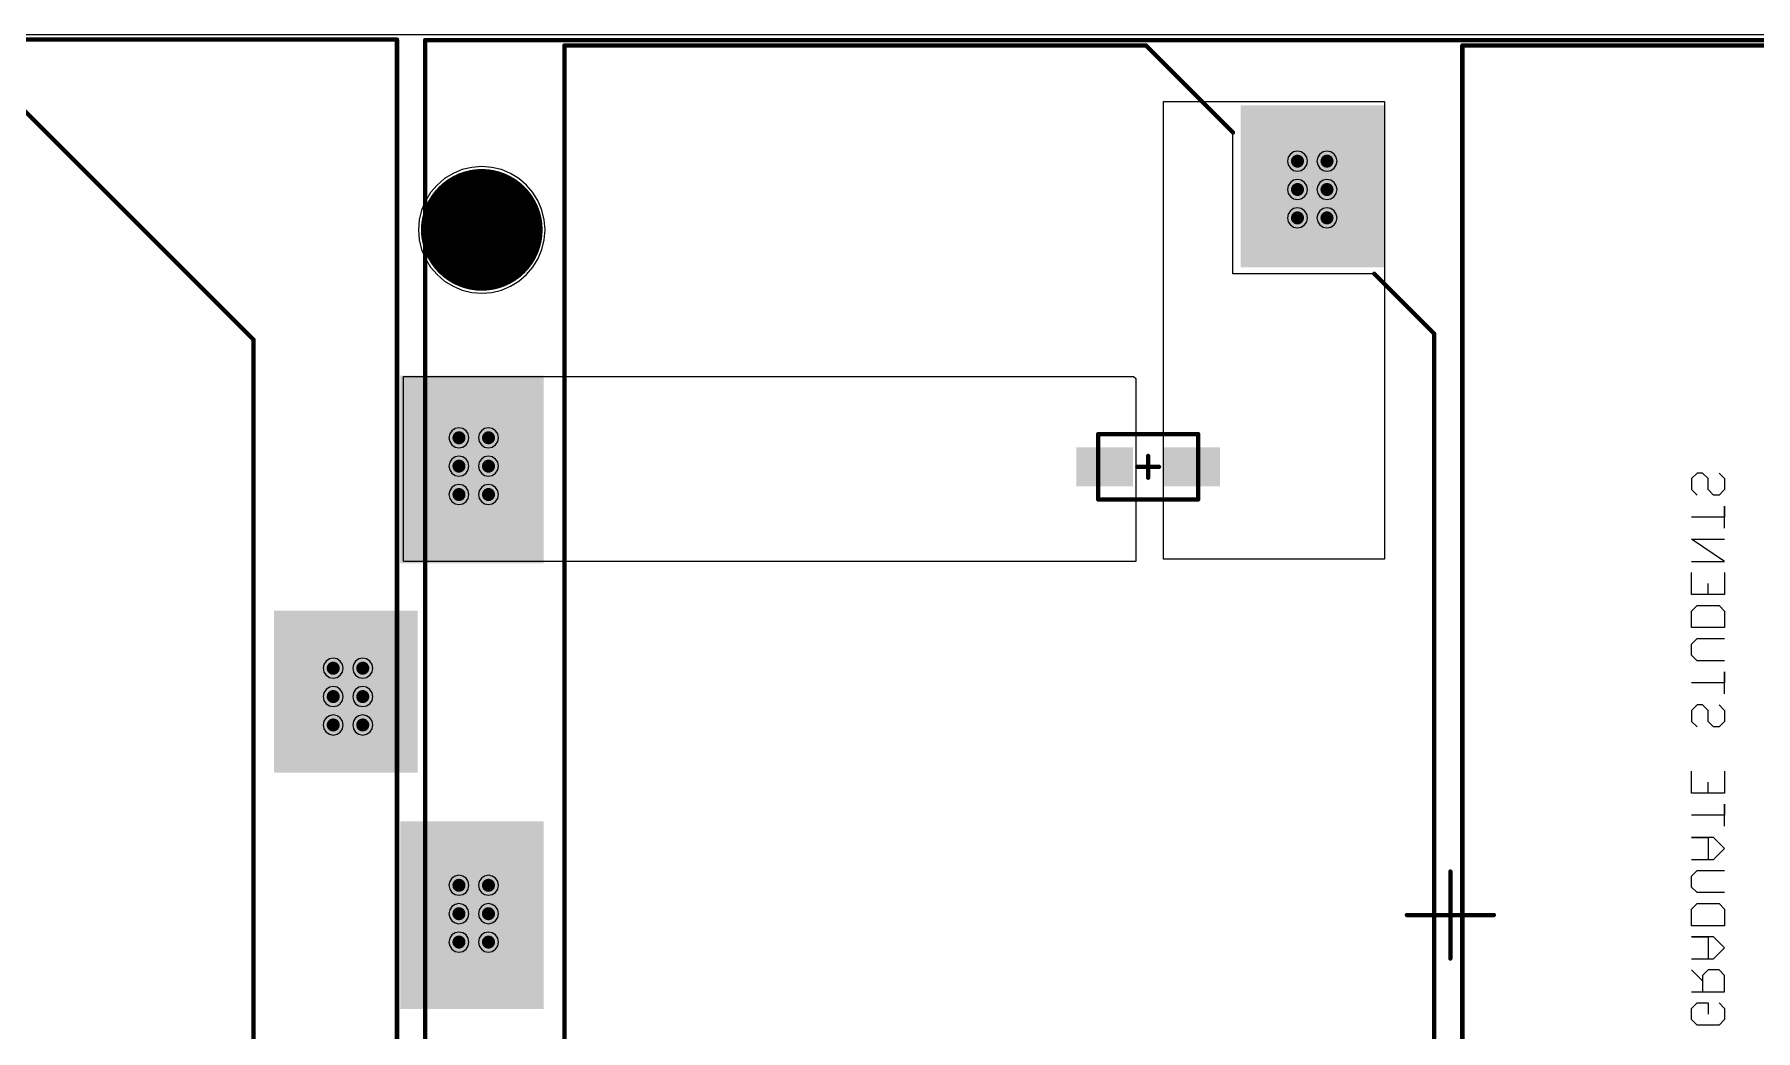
# Model space of a CAD drawing. Header units: millimetres. Extents: x 21 to 340, y 21 to 101.
# Drawn here: x 99.7 to 178.8, y 55.7 to 101.5 of the extents above; entities that cross this region are included whole.
import ezdxf

# ---------------------------------------------------------------- set-up
doc = ezdxf.new("R2010")
doc.units = ezdxf.units.MM
for name, color, linetype in [('BottomLayer', 5, 'Continuous'), ('BottomOverlay', 54, 'Continuous'), ('BottomPaste', 16, 'Continuous'), ('BottomSolder', 6, 'Continuous'), ('Mechanical13', 56, 'Continuous'), ('Mechanical15', 56, 'Continuous'), ('MidLayer1', 16, 'Continuous'), ('MidLayer2', 76, 'Continuous'), ('MultiLayer', 9, 'Continuous'), ('PadHoleLayer', 156, 'Continuous'), ('TopLayer', 1, 'Continuous'), ('TopOverlay', 2, 'Continuous'), ('TopPaste', 8, 'Continuous'), ('TopSolder', 216, 'Continuous'), ('ViaHoleLayer', 16, 'Continuous')]:
    doc.layers.add(name, color=color, linetype=linetype)

# ---------------------------------------------------------------- blocks, each defined once
blk = doc.blocks.new('B340A_13_F_B_10')
at = {"layer": 'BottomLayer'}
for points in [[(-0.75, 0.85), (-3.25, 0.85), (-0.75, -0.85), (-3.25, -0.85)], [(3.25, 0.85), (0.75, 0.85), (3.25, -0.85), (0.75, -0.85)]]:
    blk.add_solid(points, dxfattribs=at)
at = {"layer": 'BottomPaste'}
for points in [[(-0.75, 0.85), (-3.25, 0.85), (-0.75, -0.85), (-3.25, -0.85)], [(3.25, 0.85), (0.75, 0.85), (3.25, -0.85), (0.75, -0.85)]]:
    blk.add_solid(points, dxfattribs=at)
at = {"layer": 'BottomSolder'}
for points in [[(-0.699, 0.901), (-3.301, 0.901), (-0.699, -0.901), (-3.301, -0.901)], [(3.301, 0.901), (0.699, 0.901), (3.301, -0.901), (0.699, -0.901)]]:
    blk.add_solid(points, dxfattribs=at)
at = {"layer": 'Mechanical13', "const_width": 0.2}
for points in [[(-2.3, 1.5), (2.3, 1.5)], [(-2.3, -1.5), (-2.3, 1.5)], [(2.3, -1.5), (2.3, 1.5)], [(-2.3, -1.5), (2.3, -1.5)]]:
    blk.add_lwpolyline(points, dxfattribs=at)
at = {"layer": 'Mechanical13', "const_width": 0.1}
for points in [[(-2.35, 1.5, 1), (-2.25, 1.5, 1)], [(-2.35, 1.5, 1), (-2.25, 1.5, 1)], [(2.25, 1.5, 1), (2.35, 1.5, 1)], [(2.25, 1.5, 1), (2.35, 1.5, 1)], [(-2.35, -1.5, 1), (-2.25, -1.5, 1)], [(-2.35, -1.5, 1), (-2.25, -1.5, 1)], [(2.25, -1.5, 1), (2.35, -1.5, 1)], [(2.25, -1.5, 1), (2.35, -1.5, 1)]]:
    blk.add_lwpolyline(points, format="xyb", close=True, dxfattribs=at)
at = {"layer": 'Mechanical15', "const_width": 0.2}
for points in [[(-0.5, 0), (0.5, 0)], [(0, -0.5), (0, 0.5)]]:
    blk.add_lwpolyline(points, dxfattribs=at)
at = {"layer": 'Mechanical15', "const_width": 0.1}
for points in [[(-0.55, 0, 1), (-0.45, 0, 1)], [(-0.05, 0.5, 1), (0.05, 0.5, 1)], [(0.45, 0, 1), (0.55, 0, 1)], [(-0.05, -0.5, 1), (0.05, -0.5, 1)]]:
    blk.add_lwpolyline(points, format="xyb", close=True, dxfattribs=at)
blk = doc.blocks.new('3G30A_2C_14')
at = {"layer": 'Mechanical13', "const_width": 0.2}
for points in [[(-40.25, -3.15), (-40.25, 91.15)], [(39.9, -3.15), (-40.25, -3.15)]]:
    blk.add_lwpolyline(points, dxfattribs=at)
at = {"layer": 'Mechanical13', "const_width": 0.1}
blk.add_lwpolyline([(-40.3, -3.15, 1), (-40.2, -3.15, 1)], format="xyb", close=True, dxfattribs=at)
blk.add_lwpolyline([(-40.3, -3.15, 1), (-40.2, -3.15, 1)], format="xyb", close=True, dxfattribs=at)
at = {"layer": 'Mechanical15', "const_width": 0.2}
for points in [[(0, 42), (0, 46)], [(2, 44), (-2, 44)]]:
    blk.add_lwpolyline(points, dxfattribs=at)
at = {"layer": 'Mechanical15', "const_width": 0.1}
for points in [[(-0.05, 46, 1), (0.05, 46, 1)], [(-2.05, 44, 1), (-1.95, 44, 1)], [(1.95, 44, 1), (2.05, 44, 1)], [(-0.05, 42, 1), (0.05, 42, 1)]]:
    blk.add_lwpolyline(points, format="xyb", close=True, dxfattribs=at)
at = {"layer": 'PadHoleLayer'}
for points in [[(-33.52, 37.65), (-33.52, 37.65), (-33.52, 37.65), (-33.52, 37.65)], [(-20.5, -1), (-20.5, -1), (-20.5, -1), (-20.5, -1)], [(0, -1), (0, -1), (0, -1), (0, -1)]]:
    blk.add_lwpolyline(points, close=True, dxfattribs=at)
at = {"layer": 'TopLayer'}
for p, q in [((-40, 71), (-40, 44.55)), ((-40, 44.55), (40, 44.55)), ((-26.75, 43.25), (-29.5, 40.5)), ((26.75, 43.25), (-26.75, 43.25)), ((-29.5, 40.5), (-29.5, 34)), ((-36, 34), (-40, 30)), ((-29.5, 34), (-36, 34)), ((-40, 30), (-40, 3.25)), ((-40, 3.25), (40, 3.25))]:
    blk.add_line(p, q, dxfattribs=at)
for points in [[(-29.845, 40.9), (-37.195, 40.9), (-29.845, 34.4), (-37.195, 34.4)], [(-16.235, 2.25), (-24.765, 2.25), (-16.235, -4.25), (-24.765, -4.25)], [(4.265, 2.25), (-4.265, 2.25), (4.265, -4.25), (-4.265, -4.25)]]:
    blk.add_solid(points, dxfattribs=at)
at = {"layer": 'TopOverlay', "const_width": 0.2}
for points in [[(-40, 44.55), (-40, 71)], [(40, 44.55), (-40, 44.55)], [(-29.5, 40.5), (-26.75, 43.25)], [(26.75, 43.25), (-26.75, 43.25)], [(-40, 30), (-36, 34)], [(-40, 3.25), (-40, 30)], [(40, 3.25), (-40, 3.25)]]:
    blk.add_lwpolyline(points, dxfattribs=at)
at = {"layer": 'TopOverlay', "const_width": 0.1}
for points in [[(-40.05, 44.55, 1), (-39.95, 44.55, 1)], [(-40.05, 44.55, 1), (-39.95, 44.55, 1)], [(-26.8, 43.25, 1), (-26.7, 43.25, 1)], [(-26.8, 43.25, 1), (-26.7, 43.25, 1)], [(-29.55, 40.5, 1), (-29.45, 40.5, 1)], [(-36.05, 34, 1), (-35.95, 34, 1)], [(-40.05, 30, 1), (-39.95, 30, 1)], [(-40.05, 30, 1), (-39.95, 30, 1)], [(-40.05, 3.25, 1), (-39.95, 3.25, 1)], [(-40.05, 3.25, 1), (-39.95, 3.25, 1)]]:
    blk.add_lwpolyline(points, format="xyb", close=True, dxfattribs=at)
at = {"layer": 'TopPaste'}
for points in [[(-29.845, 40.9), (-37.195, 40.9), (-29.845, 34.4), (-37.195, 34.4)], [(-16.235, 2.25), (-24.765, 2.25), (-16.235, -4.25), (-24.765, -4.25)], [(4.265, 2.25), (-4.265, 2.25), (4.265, -4.25), (-4.265, -4.25)]]:
    blk.add_solid(points, dxfattribs=at)
at = {"layer": 'TopSolder'}
for points in [[(-29.794, 40.951), (-37.246, 40.951), (-29.794, 34.349), (-37.246, 34.349)], [(-16.184, 2.301), (-24.816, 2.301), (-16.184, -4.301), (-24.816, -4.301)], [(4.316, 2.301), (-4.316, 2.301), (4.316, -4.301), (-4.316, -4.301)]]:
    blk.add_solid(points, dxfattribs=at)
blk = doc.blocks.new('3G30A_2C_15')
at = {"layer": 'Mechanical13', "const_width": 0.2}
for points in [[(-40.25, -3.15), (-40.25, 91.15)], [(39.9, 91.15), (-40.25, 91.15)]]:
    blk.add_lwpolyline(points, dxfattribs=at)
at = {"layer": 'Mechanical13', "const_width": 0.1}
blk.add_lwpolyline([(-40.3, 91.15, 1), (-40.2, 91.15, 1)], format="xyb", close=True, dxfattribs=at)
blk.add_lwpolyline([(-40.3, 91.15, 1), (-40.2, 91.15, 1)], format="xyb", close=True, dxfattribs=at)
at = {"layer": 'PadHoleLayer'}
blk.add_lwpolyline([(-10.25, 88.8), (-10.25, 88.8), (-10.25, 88.8), (-10.25, 88.8)], close=True, dxfattribs=at)
at = {"layer": 'TopLayer'}
for p, q in [((-26.45, 84.55), (-40, 71)), ((26.45, 84.55), (-26.45, 84.55))]:
    blk.add_line(p, q, dxfattribs=at)
blk.add_solid([(-6.575, 92.05), (-13.925, 92.05), (-6.575, 85.55), (-13.925, 85.55)], dxfattribs=at)
at = {"layer": 'TopOverlay', "const_width": 0.2}
for points in [[(-40, 71), (-26.45, 84.55)], [(26.45, 84.55), (-26.45, 84.55)]]:
    blk.add_lwpolyline(points, dxfattribs=at)
at = {"layer": 'TopOverlay', "const_width": 0.1}
blk.add_lwpolyline([(-26.5, 84.55, 1), (-26.4, 84.55, 1)], format="xyb", close=True, dxfattribs=at)
blk.add_lwpolyline([(-26.5, 84.55, 1), (-26.4, 84.55, 1)], format="xyb", close=True, dxfattribs=at)
at = {"layer": 'TopPaste'}
blk.add_solid([(-6.575, 92.05), (-13.925, 92.05), (-6.575, 85.55), (-13.925, 85.55)], dxfattribs=at)
at = {"layer": 'TopSolder'}
blk.add_solid([(-6.524, 92.101), (-13.976, 92.101), (-6.524, 85.499), (-13.976, 85.499)], dxfattribs=at)

msp = doc.modelspace()

# ---------------------------------------------------------------- linework, layer by layer
at = {"layer": 'BottomLayer'}
for p, q in [((151.6, 77.35), (151.6, 98.4)), ((151.6, 98.4), (161.775, 98.4)), ((161.775, 98.4), (161.775, 77.35)), ((116.65, 85.75), (150.225, 85.75)), ((116.65, 77.26), (116.65, 85.75)), ((150.225, 85.75), (150.325, 85.67)), ((150.325, 85.67), (150.325, 77.25)), ((116.675, 77.25), (116.65, 77.26)), ((150.325, 77.25), (116.675, 77.25)), ((161.775, 77.35), (151.6, 77.35))]:
    msp.add_line(p, q, dxfattribs=at)
for points, const_width in [([(157.617, 95.661, 1), (157.917, 95.661, 1)], 0.3), ([(158.975, 95.661, 1), (159.275, 95.661, 1)], 0.3), ([(118.875, 92.5, 1), (121.625, 92.5, 1)], 2.75), ([(157.617, 94.356, 1), (157.917, 94.356, 1)], 0.3), ([(158.975, 94.356, 1), (159.275, 94.356, 1)], 0.3), ([(157.617, 93.05, 1), (157.917, 93.05, 1)], 0.3), ([(158.975, 93.05, 1), (159.275, 93.05, 1)], 0.3), ([(119.05, 82.936, 1), (119.35, 82.936, 1)], 0.3), ([(120.408, 82.936, 1), (120.708, 82.936, 1)], 0.3), ([(119.05, 81.631, 1), (119.35, 81.631, 1)], 0.3), ([(120.408, 81.631, 1), (120.708, 81.631, 1)], 0.3), ([(119.05, 80.325, 1), (119.35, 80.325, 1)], 0.3), ([(120.408, 80.325, 1), (120.708, 80.325, 1)], 0.3), ([(113.267, 72.336, 1), (113.567, 72.336, 1)], 0.3), ([(114.625, 72.336, 1), (114.925, 72.336, 1)], 0.3), ([(113.267, 71.031, 1), (113.567, 71.031, 1)], 0.3), ([(114.625, 71.031, 1), (114.925, 71.031, 1)], 0.3), ([(113.267, 69.725, 1), (113.567, 69.725, 1)], 0.3), ([(114.625, 69.725, 1), (114.925, 69.725, 1)], 0.3), ([(119.05, 62.35, 1), (119.35, 62.35, 1)], 0.3), ([(120.408, 62.35, 1), (120.708, 62.35, 1)], 0.3), ([(119.05, 61.044, 1), (119.35, 61.044, 1)], 0.3), ([(120.408, 61.044, 1), (120.708, 61.044, 1)], 0.3), ([(119.05, 59.739, 1), (119.35, 59.739, 1)], 0.3), ([(120.408, 59.739, 1), (120.708, 59.739, 1)], 0.3)]:
    msp.add_lwpolyline(points, format="xyb", close=True, dxfattribs=dict(at, const_width=const_width))
at = {"layer": 'BottomOverlay'}
for p, q in [((176.146, 81.313), (175.892, 81.06)), ((175.892, 81.06), (175.892, 80.552)), ((176.4, 81.313), (176.146, 81.313)), ((176.654, 81.06), (176.4, 81.313)), ((176.654, 80.552), (176.654, 81.06)), ((177.161, 81.313), (177.415, 81.06)), ((177.415, 81.06), (177.415, 80.552)), ((175.892, 80.552), (176.146, 80.298)), ((176.907, 80.298), (176.654, 80.552)), ((177.161, 80.298), (176.907, 80.298)), ((177.415, 80.552), (177.161, 80.298)), ((177.415, 79.282), (175.892, 79.282)), ((177.415, 78.774), (177.415, 79.79)), ((177.415, 79.79), (177.415, 79.282)), ((177.415, 77.251), (175.892, 78.266)), ((175.892, 78.266), (177.415, 78.266)), ((175.892, 77.251), (177.415, 77.251)), ((175.892, 75.727), (175.892, 76.743)), ((176.654, 75.727), (176.654, 76.235)), ((177.415, 76.743), (177.415, 75.727)), ((177.415, 75.727), (175.892, 75.727)), ((175.892, 74.965), (176.146, 75.219)), ((176.146, 75.219), (177.161, 75.219)), ((177.161, 75.219), (177.415, 74.965)), ((175.892, 74.204), (175.892, 74.965)), ((177.415, 74.965), (177.415, 74.204)), ((177.415, 74.204), (175.892, 74.204)), ((175.892, 73.442), (176.146, 73.696)), ((176.146, 73.696), (177.415, 73.696)), ((175.892, 72.934), (175.892, 73.442)), ((176.146, 72.68), (175.892, 72.934)), ((177.415, 72.68), (176.146, 72.68)), ((177.415, 71.157), (177.415, 72.172)), ((177.415, 72.172), (177.415, 71.665)), ((177.415, 71.665), (175.892, 71.665)), ((176.146, 70.649), (175.892, 70.395)), ((176.4, 70.649), (176.146, 70.649)), ((176.654, 70.395), (176.4, 70.649)), ((177.161, 70.649), (177.415, 70.395)), ((175.892, 70.395), (175.892, 69.887)), ((175.892, 69.887), (176.146, 69.633)), ((176.654, 69.887), (176.654, 70.395)), ((176.907, 69.633), (176.654, 69.887)), ((177.415, 69.887), (177.161, 69.633)), ((177.415, 70.395), (177.415, 69.887)), ((177.161, 69.633), (176.907, 69.633)), ((175.892, 66.586), (175.892, 67.602)), ((177.415, 67.602), (177.415, 66.586)), ((177.415, 66.586), (175.892, 66.586)), ((176.654, 66.586), (176.654, 67.094)), ((177.415, 65.063), (177.415, 66.078)), ((177.415, 66.078), (177.415, 65.571)), ((177.415, 65.571), (175.892, 65.571)), ((176.907, 64.555), (175.892, 64.555)), ((175.892, 64.555), (176.654, 64.555)), ((176.654, 64.555), (176.654, 63.539)), ((177.415, 64.047), (176.907, 64.555)), ((175.892, 63.539), (176.907, 63.539)), ((176.907, 63.539), (177.415, 64.047)), ((175.892, 62.777), (176.146, 63.031)), ((175.892, 62.27), (175.892, 62.777)), ((176.146, 63.031), (177.415, 63.031)), ((176.146, 62.016), (175.892, 62.27)), ((177.415, 62.016), (176.146, 62.016)), ((175.892, 61.254), (176.146, 61.508)), ((175.892, 60.492), (175.892, 61.254)), ((176.146, 61.508), (177.161, 61.508)), ((177.161, 61.508), (177.415, 61.254)), ((177.415, 61.254), (177.415, 60.492)), ((177.415, 60.492), (175.892, 60.492)), ((176.907, 59.984), (175.892, 59.984)), ((175.892, 59.984), (176.654, 59.984)), ((176.654, 59.984), (176.654, 58.969)), ((177.415, 59.476), (176.907, 59.984)), ((176.907, 58.969), (177.415, 59.476)), ((175.892, 58.969), (176.907, 58.969)), ((176.4, 57.953), (175.892, 58.461)), ((176.654, 58.461), (176.4, 58.207)), ((176.4, 58.207), (176.4, 57.445)), ((177.161, 58.461), (176.654, 58.461)), ((177.415, 58.207), (177.161, 58.461)), ((177.415, 57.445), (177.415, 58.207)), ((175.892, 57.445), (177.415, 57.445)), ((175.892, 56.683), (176.146, 56.937)), ((175.892, 56.176), (175.892, 56.683)), ((176.146, 56.937), (176.654, 56.937)), ((176.654, 56.937), (176.654, 56.429)), ((177.161, 56.937), (177.415, 56.683)), ((177.415, 56.683), (177.415, 56.176)), ((176.146, 55.922), (175.892, 56.176)), ((177.161, 55.922), (176.146, 55.922)), ((177.415, 56.176), (177.161, 55.922))]:
    msp.add_line(p, q, dxfattribs=at)
at = {"layer": 'BottomSolder', "const_width": 2.801}
msp.add_lwpolyline([(118.85, 92.5, 1), (121.65, 92.5, 1)], format="xyb", close=True, dxfattribs=at)
at = {"layer": 'MidLayer1'}
for p, q in [((20.51, 101.49), (339.99, 101.49)), ((157.341, 95.838), (157.305, 95.661)), ((157.441, 95.987), (157.341, 95.838)), ((157.59, 96.087), (157.441, 95.987)), ((157.767, 96.122), (157.59, 96.087)), ((157.943, 96.087), (157.767, 96.122)), ((158.093, 95.987), (157.943, 96.087)), ((158.193, 95.838), (158.093, 95.987)), ((158.228, 95.661), (158.193, 95.838)), ((158.699, 95.838), (158.664, 95.661)), ((158.799, 95.987), (158.699, 95.838)), ((158.948, 96.087), (158.799, 95.987)), ((159.125, 96.122), (158.948, 96.087)), ((159.302, 96.087), (159.125, 96.122)), ((159.451, 95.987), (159.302, 96.087)), ((159.551, 95.838), (159.451, 95.987)), ((159.586, 95.661), (159.551, 95.838)), ((118.928, 95.094), (118.539, 94.855)), ((119.35, 95.269), (118.928, 95.094)), ((119.795, 95.376), (119.35, 95.269)), ((120.25, 95.411), (119.795, 95.376)), ((120.705, 95.376), (120.25, 95.411)), ((121.15, 95.269), (120.705, 95.376)), ((121.572, 95.094), (121.15, 95.269)), ((121.961, 94.855), (121.572, 95.094)), ((157.305, 95.661), (157.341, 95.485)), ((157.341, 95.485), (157.441, 95.335)), ((157.441, 95.335), (157.59, 95.235)), ((157.59, 95.235), (157.767, 95.2)), ((157.767, 95.2), (157.943, 95.235)), ((157.943, 95.235), (158.093, 95.335)), ((158.093, 95.335), (158.193, 95.485)), ((158.193, 95.485), (158.228, 95.661)), ((158.664, 95.661), (158.699, 95.485)), ((158.699, 95.485), (158.799, 95.335)), ((158.799, 95.335), (158.948, 95.235)), ((158.948, 95.235), (159.125, 95.2)), ((159.125, 95.2), (159.302, 95.235)), ((159.302, 95.235), (159.451, 95.335)), ((159.451, 95.335), (159.551, 95.485)), ((159.551, 95.485), (159.586, 95.661)), ((117.895, 94.211), (117.656, 93.822)), ((118.191, 94.559), (117.895, 94.211)), ((118.539, 94.855), (118.191, 94.559)), ((122.309, 94.559), (121.961, 94.855)), ((122.605, 94.211), (122.309, 94.559)), ((122.844, 93.822), (122.605, 94.211)), ((157.341, 94.532), (157.305, 94.356)), ((157.305, 94.356), (157.341, 94.179)), ((157.441, 94.682), (157.341, 94.532)), ((157.59, 94.782), (157.441, 94.682)), ((157.767, 94.817), (157.59, 94.782)), ((157.943, 94.782), (157.767, 94.817)), ((158.093, 94.682), (157.943, 94.782)), ((158.193, 94.532), (158.093, 94.682)), ((158.228, 94.356), (158.193, 94.532)), ((158.193, 94.179), (158.228, 94.356)), ((158.699, 94.532), (158.664, 94.356)), ((158.664, 94.356), (158.699, 94.179)), ((158.799, 94.682), (158.699, 94.532)), ((158.948, 94.782), (158.799, 94.682)), ((159.125, 94.817), (158.948, 94.782)), ((159.302, 94.782), (159.125, 94.817)), ((159.451, 94.682), (159.302, 94.782)), ((159.551, 94.532), (159.451, 94.682)), ((159.586, 94.356), (159.551, 94.532)), ((159.551, 94.179), (159.586, 94.356)), ((117.656, 93.822), (117.481, 93.4)), ((123.019, 93.4), (122.844, 93.822)), ((157.341, 94.179), (157.441, 94.029)), ((157.441, 94.029), (157.59, 93.929)), ((157.59, 93.476), (157.441, 93.376)), ((157.59, 93.929), (157.767, 93.894)), ((157.767, 93.511), (157.59, 93.476)), ((157.767, 93.894), (157.943, 93.929)), ((157.943, 93.476), (157.767, 93.511)), ((157.943, 93.929), (158.093, 94.029)), ((158.093, 93.376), (157.943, 93.476)), ((158.093, 94.029), (158.193, 94.179)), ((158.699, 94.179), (158.799, 94.029)), ((158.799, 94.029), (158.948, 93.929)), ((158.948, 93.476), (158.799, 93.376)), ((158.948, 93.929), (159.125, 93.894)), ((159.125, 93.511), (158.948, 93.476)), ((159.125, 93.894), (159.302, 93.929)), ((159.302, 93.476), (159.125, 93.511)), ((159.302, 93.929), (159.451, 94.029)), ((159.451, 93.376), (159.302, 93.476)), ((159.451, 94.029), (159.551, 94.179)), ((117.374, 92.955), (117.339, 92.5)), ((117.481, 93.4), (117.374, 92.955)), ((123.126, 92.955), (123.019, 93.4)), ((123.161, 92.5), (123.126, 92.955)), ((157.341, 93.227), (157.305, 93.05)), ((157.305, 93.05), (157.341, 92.873)), ((157.441, 93.376), (157.341, 93.227)), ((157.341, 92.873), (157.441, 92.724)), ((157.441, 92.724), (157.59, 92.624)), ((157.59, 92.624), (157.767, 92.589)), ((157.767, 92.589), (157.943, 92.624)), ((157.943, 92.624), (158.093, 92.724)), ((158.193, 93.227), (158.093, 93.376)), ((158.093, 92.724), (158.193, 92.873)), ((158.228, 93.05), (158.193, 93.227)), ((158.193, 92.873), (158.228, 93.05)), ((158.699, 93.227), (158.664, 93.05)), ((158.664, 93.05), (158.699, 92.873)), ((158.799, 93.376), (158.699, 93.227)), ((158.699, 92.873), (158.799, 92.724)), ((158.799, 92.724), (158.948, 92.624)), ((158.948, 92.624), (159.125, 92.589)), ((159.125, 92.589), (159.302, 92.624)), ((159.302, 92.624), (159.451, 92.724)), ((159.551, 93.227), (159.451, 93.376)), ((159.451, 92.724), (159.551, 92.873)), ((159.586, 93.05), (159.551, 93.227)), ((159.551, 92.873), (159.586, 93.05)), ((117.339, 92.5), (117.374, 92.045)), ((117.374, 92.045), (117.481, 91.6)), ((123.019, 91.6), (123.126, 92.045)), ((123.126, 92.045), (123.161, 92.5)), ((117.481, 91.6), (117.656, 91.178)), ((117.656, 91.178), (117.895, 90.789)), ((122.605, 90.789), (122.844, 91.178)), ((122.844, 91.178), (123.019, 91.6)), ((117.895, 90.789), (118.191, 90.441)), ((118.191, 90.441), (118.539, 90.145)), ((121.961, 90.145), (122.309, 90.441)), ((122.309, 90.441), (122.605, 90.789)), ((118.539, 90.145), (118.928, 89.906)), ((118.928, 89.906), (119.35, 89.731)), ((119.35, 89.731), (119.795, 89.624)), ((119.795, 89.624), (120.25, 89.589)), ((120.25, 89.589), (120.705, 89.624)), ((120.705, 89.624), (121.15, 89.731)), ((121.15, 89.731), (121.572, 89.906)), ((121.572, 89.906), (121.961, 90.145)), ((112.991, 72.513), (112.955, 72.336)), ((112.955, 72.336), (112.991, 72.16)), ((113.091, 72.662), (112.991, 72.513)), ((112.991, 72.16), (113.091, 72.01)), ((113.24, 72.762), (113.091, 72.662)), ((113.417, 72.797), (113.24, 72.762)), ((113.593, 72.762), (113.417, 72.797)), ((113.743, 72.662), (113.593, 72.762)), ((113.843, 72.513), (113.743, 72.662)), ((113.743, 72.01), (113.843, 72.16)), ((113.878, 72.336), (113.843, 72.513)), ((113.843, 72.16), (113.878, 72.336)), ((114.349, 72.513), (114.314, 72.336)), ((114.314, 72.336), (114.349, 72.16)), ((114.449, 72.662), (114.349, 72.513)), ((114.349, 72.16), (114.449, 72.01)), ((114.598, 72.762), (114.449, 72.662)), ((114.775, 72.797), (114.598, 72.762)), ((114.952, 72.762), (114.775, 72.797)), ((115.101, 72.662), (114.952, 72.762)), ((115.201, 72.513), (115.101, 72.662)), ((115.101, 72.01), (115.201, 72.16)), ((115.236, 72.336), (115.201, 72.513)), ((115.201, 72.16), (115.236, 72.336)), ((113.091, 71.357), (112.991, 71.207)), ((113.091, 72.01), (113.24, 71.91)), ((113.24, 71.457), (113.091, 71.357)), ((113.24, 71.91), (113.417, 71.875)), ((113.417, 71.492), (113.24, 71.457)), ((113.417, 71.875), (113.593, 71.91)), ((113.593, 71.457), (113.417, 71.492)), ((113.593, 71.91), (113.743, 72.01)), ((113.743, 71.357), (113.593, 71.457)), ((113.843, 71.207), (113.743, 71.357)), ((114.449, 71.357), (114.349, 71.207)), ((114.449, 72.01), (114.598, 71.91)), ((114.598, 71.457), (114.449, 71.357)), ((114.598, 71.91), (114.775, 71.875)), ((114.775, 71.492), (114.598, 71.457)), ((114.775, 71.875), (114.952, 71.91)), ((114.952, 71.457), (114.775, 71.492)), ((114.952, 71.91), (115.101, 72.01)), ((115.101, 71.357), (114.952, 71.457)), ((115.201, 71.207), (115.101, 71.357)), ((112.991, 71.207), (112.955, 71.031)), ((112.955, 71.031), (112.991, 70.854)), ((112.991, 70.854), (113.091, 70.704)), ((113.091, 70.704), (113.24, 70.604)), ((113.24, 70.604), (113.417, 70.569)), ((113.417, 70.569), (113.593, 70.604)), ((113.593, 70.604), (113.743, 70.704)), ((113.743, 70.704), (113.843, 70.854)), ((113.878, 71.031), (113.843, 71.207)), ((113.843, 70.854), (113.878, 71.031)), ((114.349, 71.207), (114.314, 71.031)), ((114.314, 71.031), (114.349, 70.854)), ((114.349, 70.854), (114.449, 70.704)), ((114.449, 70.704), (114.598, 70.604)), ((114.598, 70.604), (114.775, 70.569)), ((114.775, 70.569), (114.952, 70.604)), ((114.952, 70.604), (115.101, 70.704)), ((115.101, 70.704), (115.201, 70.854)), ((115.236, 71.031), (115.201, 71.207)), ((115.201, 70.854), (115.236, 71.031)), ((112.991, 69.902), (112.955, 69.725)), ((112.955, 69.725), (112.991, 69.548)), ((113.091, 70.051), (112.991, 69.902)), ((113.24, 70.151), (113.091, 70.051)), ((113.417, 70.186), (113.24, 70.151)), ((113.593, 70.151), (113.417, 70.186)), ((113.743, 70.051), (113.593, 70.151)), ((113.843, 69.902), (113.743, 70.051)), ((113.878, 69.725), (113.843, 69.902)), ((113.843, 69.548), (113.878, 69.725)), ((114.349, 69.902), (114.314, 69.725)), ((114.314, 69.725), (114.349, 69.548)), ((114.449, 70.051), (114.349, 69.902)), ((114.598, 70.151), (114.449, 70.051)), ((114.775, 70.186), (114.598, 70.151)), ((114.952, 70.151), (114.775, 70.186)), ((115.101, 70.051), (114.952, 70.151)), ((115.201, 69.902), (115.101, 70.051)), ((115.236, 69.725), (115.201, 69.902)), ((115.201, 69.548), (115.236, 69.725)), ((112.991, 69.548), (113.091, 69.399)), ((113.091, 69.399), (113.24, 69.299)), ((113.24, 69.299), (113.417, 69.264)), ((113.417, 69.264), (113.593, 69.299)), ((113.593, 69.299), (113.743, 69.399)), ((113.743, 69.399), (113.843, 69.548)), ((114.349, 69.548), (114.449, 69.399)), ((114.449, 69.399), (114.598, 69.299)), ((114.598, 69.299), (114.775, 69.264)), ((114.775, 69.264), (114.952, 69.299)), ((114.952, 69.299), (115.101, 69.399)), ((115.101, 69.399), (115.201, 69.548))]:
    msp.add_line(p, q, dxfattribs=at)
for points, const_width in [([(157.617, 95.661, 1), (157.917, 95.661, 1)], 0.3), ([(158.975, 95.661, 1), (159.275, 95.661, 1)], 0.3), ([(118.875, 92.5, 1), (121.625, 92.5, 1)], 2.75), ([(157.617, 94.356, 1), (157.917, 94.356, 1)], 0.3), ([(158.975, 94.356, 1), (159.275, 94.356, 1)], 0.3), ([(157.617, 93.05, 1), (157.917, 93.05, 1)], 0.3), ([(158.975, 93.05, 1), (159.275, 93.05, 1)], 0.3), ([(119.05, 82.936, 1), (119.35, 82.936, 1)], 0.3), ([(120.408, 82.936, 1), (120.708, 82.936, 1)], 0.3), ([(119.05, 81.631, 1), (119.35, 81.631, 1)], 0.3), ([(120.408, 81.631, 1), (120.708, 81.631, 1)], 0.3), ([(119.05, 80.325, 1), (119.35, 80.325, 1)], 0.3), ([(120.408, 80.325, 1), (120.708, 80.325, 1)], 0.3), ([(113.267, 72.336, 1), (113.567, 72.336, 1)], 0.3), ([(114.625, 72.336, 1), (114.925, 72.336, 1)], 0.3), ([(113.267, 71.031, 1), (113.567, 71.031, 1)], 0.3), ([(114.625, 71.031, 1), (114.925, 71.031, 1)], 0.3), ([(113.267, 69.725, 1), (113.567, 69.725, 1)], 0.3), ([(114.625, 69.725, 1), (114.925, 69.725, 1)], 0.3), ([(119.05, 62.35, 1), (119.35, 62.35, 1)], 0.3), ([(120.408, 62.35, 1), (120.708, 62.35, 1)], 0.3), ([(119.05, 61.044, 1), (119.35, 61.044, 1)], 0.3), ([(120.408, 61.044, 1), (120.708, 61.044, 1)], 0.3), ([(119.05, 59.739, 1), (119.35, 59.739, 1)], 0.3), ([(120.408, 59.739, 1), (120.708, 59.739, 1)], 0.3)]:
    msp.add_lwpolyline(points, format="xyb", close=True, dxfattribs=dict(at, const_width=const_width))
at = {"layer": 'MidLayer2'}
for p, q in [((20.51, 101.49), (339.99, 101.49)), ((157.341, 95.838), (157.305, 95.661)), ((157.441, 95.987), (157.341, 95.838)), ((157.59, 96.087), (157.441, 95.987)), ((157.767, 96.122), (157.59, 96.087)), ((157.943, 96.087), (157.767, 96.122)), ((158.093, 95.987), (157.943, 96.087)), ((158.193, 95.838), (158.093, 95.987)), ((158.228, 95.661), (158.193, 95.838)), ((158.699, 95.838), (158.664, 95.661)), ((158.799, 95.987), (158.699, 95.838)), ((158.948, 96.087), (158.799, 95.987)), ((159.125, 96.122), (158.948, 96.087)), ((159.302, 96.087), (159.125, 96.122)), ((159.451, 95.987), (159.302, 96.087)), ((159.551, 95.838), (159.451, 95.987)), ((159.586, 95.661), (159.551, 95.838)), ((118.928, 95.094), (118.539, 94.855)), ((119.35, 95.269), (118.928, 95.094)), ((119.795, 95.376), (119.35, 95.269)), ((120.25, 95.411), (119.795, 95.376)), ((120.705, 95.376), (120.25, 95.411)), ((121.15, 95.269), (120.705, 95.376)), ((121.572, 95.094), (121.15, 95.269)), ((121.961, 94.855), (121.572, 95.094)), ((157.305, 95.661), (157.341, 95.485)), ((157.341, 95.485), (157.441, 95.335)), ((157.441, 95.335), (157.59, 95.235)), ((157.59, 95.235), (157.767, 95.2)), ((157.767, 95.2), (157.943, 95.235)), ((157.943, 95.235), (158.093, 95.335)), ((158.093, 95.335), (158.193, 95.485)), ((158.193, 95.485), (158.228, 95.661)), ((158.664, 95.661), (158.699, 95.485)), ((158.699, 95.485), (158.799, 95.335)), ((158.799, 95.335), (158.948, 95.235)), ((158.948, 95.235), (159.125, 95.2)), ((159.125, 95.2), (159.302, 95.235)), ((159.302, 95.235), (159.451, 95.335)), ((159.451, 95.335), (159.551, 95.485)), ((159.551, 95.485), (159.586, 95.661)), ((117.895, 94.211), (117.656, 93.822)), ((118.191, 94.559), (117.895, 94.211)), ((118.539, 94.855), (118.191, 94.559)), ((122.309, 94.559), (121.961, 94.855)), ((122.605, 94.211), (122.309, 94.559)), ((122.844, 93.822), (122.605, 94.211)), ((157.341, 94.532), (157.305, 94.356)), ((157.305, 94.356), (157.341, 94.179)), ((157.441, 94.682), (157.341, 94.532)), ((157.59, 94.782), (157.441, 94.682)), ((157.767, 94.817), (157.59, 94.782)), ((157.943, 94.782), (157.767, 94.817)), ((158.093, 94.682), (157.943, 94.782)), ((158.193, 94.532), (158.093, 94.682)), ((158.228, 94.356), (158.193, 94.532)), ((158.193, 94.179), (158.228, 94.356)), ((158.699, 94.532), (158.664, 94.356)), ((158.664, 94.356), (158.699, 94.179)), ((158.799, 94.682), (158.699, 94.532)), ((158.948, 94.782), (158.799, 94.682)), ((159.125, 94.817), (158.948, 94.782)), ((159.302, 94.782), (159.125, 94.817)), ((159.451, 94.682), (159.302, 94.782)), ((159.551, 94.532), (159.451, 94.682)), ((159.586, 94.356), (159.551, 94.532)), ((159.551, 94.179), (159.586, 94.356)), ((117.656, 93.822), (117.481, 93.4)), ((123.019, 93.4), (122.844, 93.822)), ((157.341, 94.179), (157.441, 94.029)), ((157.441, 94.029), (157.59, 93.929)), ((157.59, 93.476), (157.441, 93.376)), ((157.59, 93.929), (157.767, 93.894)), ((157.767, 93.511), (157.59, 93.476)), ((157.767, 93.894), (157.943, 93.929)), ((157.943, 93.476), (157.767, 93.511)), ((157.943, 93.929), (158.093, 94.029)), ((158.093, 93.376), (157.943, 93.476)), ((158.093, 94.029), (158.193, 94.179)), ((158.699, 94.179), (158.799, 94.029)), ((158.799, 94.029), (158.948, 93.929)), ((158.948, 93.476), (158.799, 93.376)), ((158.948, 93.929), (159.125, 93.894)), ((159.125, 93.511), (158.948, 93.476)), ((159.125, 93.894), (159.302, 93.929)), ((159.302, 93.476), (159.125, 93.511)), ((159.302, 93.929), (159.451, 94.029)), ((159.451, 93.376), (159.302, 93.476)), ((159.451, 94.029), (159.551, 94.179)), ((117.374, 92.955), (117.339, 92.5)), ((117.481, 93.4), (117.374, 92.955)), ((123.126, 92.955), (123.019, 93.4)), ((123.161, 92.5), (123.126, 92.955)), ((157.341, 93.227), (157.305, 93.05)), ((157.305, 93.05), (157.341, 92.873)), ((157.441, 93.376), (157.341, 93.227)), ((157.341, 92.873), (157.441, 92.724)), ((157.441, 92.724), (157.59, 92.624)), ((157.59, 92.624), (157.767, 92.589)), ((157.767, 92.589), (157.943, 92.624)), ((157.943, 92.624), (158.093, 92.724)), ((158.193, 93.227), (158.093, 93.376)), ((158.093, 92.724), (158.193, 92.873)), ((158.228, 93.05), (158.193, 93.227)), ((158.193, 92.873), (158.228, 93.05)), ((158.699, 93.227), (158.664, 93.05)), ((158.664, 93.05), (158.699, 92.873)), ((158.799, 93.376), (158.699, 93.227)), ((158.699, 92.873), (158.799, 92.724)), ((158.799, 92.724), (158.948, 92.624)), ((158.948, 92.624), (159.125, 92.589)), ((159.125, 92.589), (159.302, 92.624)), ((159.302, 92.624), (159.451, 92.724)), ((159.551, 93.227), (159.451, 93.376)), ((159.451, 92.724), (159.551, 92.873)), ((159.586, 93.05), (159.551, 93.227)), ((159.551, 92.873), (159.586, 93.05)), ((117.339, 92.5), (117.374, 92.045)), ((117.374, 92.045), (117.481, 91.6)), ((123.019, 91.6), (123.126, 92.045)), ((123.126, 92.045), (123.161, 92.5)), ((117.481, 91.6), (117.656, 91.178)), ((117.656, 91.178), (117.895, 90.789)), ((122.605, 90.789), (122.844, 91.178)), ((122.844, 91.178), (123.019, 91.6)), ((117.895, 90.789), (118.191, 90.441)), ((118.191, 90.441), (118.539, 90.145)), ((121.961, 90.145), (122.309, 90.441)), ((122.309, 90.441), (122.605, 90.789)), ((118.539, 90.145), (118.928, 89.906)), ((118.928, 89.906), (119.35, 89.731)), ((119.35, 89.731), (119.795, 89.624)), ((119.795, 89.624), (120.25, 89.589)), ((120.25, 89.589), (120.705, 89.624)), ((120.705, 89.624), (121.15, 89.731)), ((121.15, 89.731), (121.572, 89.906)), ((121.572, 89.906), (121.961, 90.145)), ((118.874, 83.262), (118.774, 83.113)), ((119.023, 83.362), (118.874, 83.262)), ((119.2, 83.397), (119.023, 83.362)), ((119.377, 83.362), (119.2, 83.397)), ((119.526, 83.262), (119.377, 83.362)), ((119.626, 83.113), (119.526, 83.262)), ((120.232, 83.262), (120.132, 83.113)), ((120.382, 83.362), (120.232, 83.262)), ((120.558, 83.397), (120.382, 83.362)), ((120.735, 83.362), (120.558, 83.397)), ((120.884, 83.262), (120.735, 83.362)), ((120.984, 83.113), (120.884, 83.262)), ((118.774, 83.113), (118.739, 82.936)), ((118.739, 82.936), (118.774, 82.76)), ((118.774, 82.76), (118.874, 82.61)), ((118.874, 82.61), (119.023, 82.51)), ((119.023, 82.51), (119.2, 82.475)), ((119.2, 82.475), (119.377, 82.51)), ((119.377, 82.51), (119.526, 82.61)), ((119.526, 82.61), (119.626, 82.76)), ((119.661, 82.936), (119.626, 83.113)), ((119.626, 82.76), (119.661, 82.936)), ((120.132, 83.113), (120.097, 82.936)), ((120.097, 82.936), (120.132, 82.76)), ((120.132, 82.76), (120.232, 82.61)), ((120.232, 82.61), (120.382, 82.51)), ((120.382, 82.51), (120.558, 82.475)), ((120.558, 82.475), (120.735, 82.51)), ((120.735, 82.51), (120.884, 82.61)), ((120.884, 82.61), (120.984, 82.76)), ((121.02, 82.936), (120.984, 83.113)), ((120.984, 82.76), (121.02, 82.936)), ((118.774, 81.807), (118.739, 81.631)), ((118.739, 81.631), (118.774, 81.454)), ((118.874, 81.957), (118.774, 81.807)), ((119.023, 82.057), (118.874, 81.957)), ((119.2, 82.092), (119.023, 82.057)), ((119.377, 82.057), (119.2, 82.092)), ((119.526, 81.957), (119.377, 82.057)), ((119.626, 81.807), (119.526, 81.957)), ((119.661, 81.631), (119.626, 81.807)), ((119.626, 81.454), (119.661, 81.631)), ((120.132, 81.807), (120.097, 81.631)), ((120.097, 81.631), (120.132, 81.454)), ((120.232, 81.957), (120.132, 81.807)), ((120.382, 82.057), (120.232, 81.957)), ((120.558, 82.092), (120.382, 82.057)), ((120.735, 82.057), (120.558, 82.092)), ((120.884, 81.957), (120.735, 82.057)), ((120.984, 81.807), (120.884, 81.957)), ((121.02, 81.631), (120.984, 81.807)), ((120.984, 81.454), (121.02, 81.631)), ((118.774, 81.454), (118.874, 81.304)), ((118.874, 81.304), (119.023, 81.204)), ((119.023, 80.751), (118.874, 80.651)), ((119.023, 81.204), (119.2, 81.169)), ((119.2, 80.786), (119.023, 80.751)), ((119.2, 81.169), (119.377, 81.204)), ((119.377, 80.751), (119.2, 80.786)), ((119.377, 81.204), (119.526, 81.304)), ((119.526, 80.651), (119.377, 80.751)), ((119.526, 81.304), (119.626, 81.454)), ((120.132, 81.454), (120.232, 81.304)), ((120.232, 81.304), (120.382, 81.204)), ((120.382, 80.751), (120.232, 80.651)), ((120.382, 81.204), (120.558, 81.169)), ((120.558, 80.786), (120.382, 80.751)), ((120.558, 81.169), (120.735, 81.204)), ((120.735, 80.751), (120.558, 80.786)), ((120.735, 81.204), (120.884, 81.304)), ((120.884, 80.651), (120.735, 80.751)), ((120.884, 81.304), (120.984, 81.454)), ((118.774, 80.502), (118.739, 80.325)), ((118.739, 80.325), (118.774, 80.148)), ((118.874, 80.651), (118.774, 80.502)), ((118.774, 80.148), (118.874, 79.999)), ((118.874, 79.999), (119.023, 79.899)), ((119.377, 79.899), (119.526, 79.999)), ((119.626, 80.502), (119.526, 80.651)), ((119.526, 79.999), (119.626, 80.148)), ((119.661, 80.325), (119.626, 80.502)), ((119.626, 80.148), (119.661, 80.325)), ((120.132, 80.502), (120.097, 80.325)), ((120.097, 80.325), (120.132, 80.148)), ((120.232, 80.651), (120.132, 80.502)), ((120.132, 80.148), (120.232, 79.999)), ((120.232, 79.999), (120.382, 79.899)), ((120.735, 79.899), (120.884, 79.999)), ((120.984, 80.502), (120.884, 80.651)), ((120.884, 79.999), (120.984, 80.148)), ((121.02, 80.325), (120.984, 80.502)), ((120.984, 80.148), (121.02, 80.325)), ((119.023, 79.899), (119.2, 79.864)), ((119.2, 79.864), (119.377, 79.899)), ((120.382, 79.899), (120.558, 79.864)), ((120.558, 79.864), (120.735, 79.899)), ((118.874, 62.676), (118.774, 62.527)), ((119.023, 62.776), (118.874, 62.676)), ((119.2, 62.811), (119.023, 62.776)), ((119.377, 62.776), (119.2, 62.811)), ((119.526, 62.676), (119.377, 62.776)), ((119.626, 62.527), (119.526, 62.676)), ((120.232, 62.676), (120.132, 62.527)), ((120.382, 62.776), (120.232, 62.676)), ((120.558, 62.811), (120.382, 62.776)), ((120.735, 62.776), (120.558, 62.811)), ((120.884, 62.676), (120.735, 62.776)), ((120.984, 62.527), (120.884, 62.676)), ((118.774, 62.527), (118.739, 62.35)), ((118.739, 62.35), (118.774, 62.173)), ((118.774, 62.173), (118.874, 62.024)), ((118.874, 62.024), (119.023, 61.924)), ((119.023, 61.924), (119.2, 61.889)), ((119.2, 61.889), (119.377, 61.924)), ((119.377, 61.924), (119.526, 62.024)), ((119.526, 62.024), (119.626, 62.173)), ((119.661, 62.35), (119.626, 62.527)), ((119.626, 62.173), (119.661, 62.35)), ((120.132, 62.527), (120.097, 62.35)), ((120.097, 62.35), (120.132, 62.173)), ((120.132, 62.173), (120.232, 62.024)), ((120.232, 62.024), (120.382, 61.924)), ((120.382, 61.924), (120.558, 61.889)), ((120.558, 61.889), (120.735, 61.924)), ((120.735, 61.924), (120.884, 62.024)), ((120.884, 62.024), (120.984, 62.173)), ((121.02, 62.35), (120.984, 62.527)), ((120.984, 62.173), (121.02, 62.35)), ((118.774, 61.221), (118.739, 61.044)), ((118.739, 61.044), (118.774, 60.868)), ((118.874, 61.371), (118.774, 61.221)), ((119.023, 61.471), (118.874, 61.371)), ((119.2, 61.506), (119.023, 61.471)), ((119.377, 61.471), (119.2, 61.506)), ((119.526, 61.371), (119.377, 61.471)), ((119.626, 61.221), (119.526, 61.371)), ((119.661, 61.044), (119.626, 61.221)), ((119.626, 60.868), (119.661, 61.044)), ((120.132, 61.221), (120.097, 61.044)), ((120.097, 61.044), (120.132, 60.868)), ((120.232, 61.371), (120.132, 61.221)), ((120.382, 61.471), (120.232, 61.371)), ((120.558, 61.506), (120.382, 61.471)), ((120.735, 61.471), (120.558, 61.506)), ((120.884, 61.371), (120.735, 61.471)), ((120.984, 61.221), (120.884, 61.371)), ((121.02, 61.044), (120.984, 61.221)), ((120.984, 60.868), (121.02, 61.044)), ((118.774, 60.868), (118.874, 60.718)), ((118.874, 60.718), (119.023, 60.618)), ((119.023, 60.165), (118.874, 60.065)), ((119.023, 60.618), (119.2, 60.583)), ((119.2, 60.2), (119.023, 60.165)), ((119.2, 60.583), (119.377, 60.618)), ((119.377, 60.165), (119.2, 60.2)), ((119.377, 60.618), (119.526, 60.718)), ((119.526, 60.065), (119.377, 60.165)), ((119.526, 60.718), (119.626, 60.868)), ((120.132, 60.868), (120.232, 60.718)), ((120.232, 60.718), (120.382, 60.618)), ((120.382, 60.165), (120.232, 60.065)), ((120.382, 60.618), (120.558, 60.583)), ((120.558, 60.2), (120.382, 60.165)), ((120.558, 60.583), (120.735, 60.618)), ((120.735, 60.165), (120.558, 60.2)), ((120.735, 60.618), (120.884, 60.718)), ((120.884, 60.065), (120.735, 60.165)), ((120.884, 60.718), (120.984, 60.868)), ((118.774, 59.915), (118.739, 59.739)), ((118.739, 59.739), (118.774, 59.562)), ((118.874, 60.065), (118.774, 59.915)), ((118.774, 59.562), (118.874, 59.413)), ((118.874, 59.413), (119.023, 59.313)), ((119.377, 59.313), (119.526, 59.413)), ((119.626, 59.915), (119.526, 60.065)), ((119.526, 59.413), (119.626, 59.562)), ((119.661, 59.739), (119.626, 59.915)), ((119.626, 59.562), (119.661, 59.739)), ((120.132, 59.915), (120.097, 59.739)), ((120.097, 59.739), (120.132, 59.562)), ((120.232, 60.065), (120.132, 59.915)), ((120.132, 59.562), (120.232, 59.413)), ((120.232, 59.413), (120.382, 59.313)), ((120.735, 59.313), (120.884, 59.413)), ((120.984, 59.915), (120.884, 60.065)), ((120.884, 59.413), (120.984, 59.562)), ((121.02, 59.739), (120.984, 59.915)), ((120.984, 59.562), (121.02, 59.739)), ((119.023, 59.313), (119.2, 59.278)), ((119.2, 59.278), (119.377, 59.313)), ((120.382, 59.313), (120.558, 59.278)), ((120.558, 59.278), (120.735, 59.313))]:
    msp.add_line(p, q, dxfattribs=at)
for points, const_width in [([(157.617, 95.661, 1), (157.917, 95.661, 1)], 0.3), ([(158.975, 95.661, 1), (159.275, 95.661, 1)], 0.3), ([(118.875, 92.5, 1), (121.625, 92.5, 1)], 2.75), ([(157.617, 94.356, 1), (157.917, 94.356, 1)], 0.3), ([(158.975, 94.356, 1), (159.275, 94.356, 1)], 0.3), ([(157.617, 93.05, 1), (157.917, 93.05, 1)], 0.3), ([(158.975, 93.05, 1), (159.275, 93.05, 1)], 0.3), ([(119.05, 82.936, 1), (119.35, 82.936, 1)], 0.3), ([(120.408, 82.936, 1), (120.708, 82.936, 1)], 0.3), ([(119.05, 81.631, 1), (119.35, 81.631, 1)], 0.3), ([(120.408, 81.631, 1), (120.708, 81.631, 1)], 0.3), ([(119.05, 80.325, 1), (119.35, 80.325, 1)], 0.3), ([(120.408, 80.325, 1), (120.708, 80.325, 1)], 0.3), ([(113.267, 72.336, 1), (113.567, 72.336, 1)], 0.3), ([(114.625, 72.336, 1), (114.925, 72.336, 1)], 0.3), ([(113.267, 71.031, 1), (113.567, 71.031, 1)], 0.3), ([(114.625, 71.031, 1), (114.925, 71.031, 1)], 0.3), ([(113.267, 69.725, 1), (113.567, 69.725, 1)], 0.3), ([(114.625, 69.725, 1), (114.925, 69.725, 1)], 0.3), ([(119.05, 62.35, 1), (119.35, 62.35, 1)], 0.3), ([(120.408, 62.35, 1), (120.708, 62.35, 1)], 0.3), ([(119.05, 61.044, 1), (119.35, 61.044, 1)], 0.3), ([(120.408, 61.044, 1), (120.708, 61.044, 1)], 0.3), ([(119.05, 59.739, 1), (119.35, 59.739, 1)], 0.3), ([(120.408, 59.739, 1), (120.708, 59.739, 1)], 0.3)]:
    msp.add_lwpolyline(points, format="xyb", close=True, dxfattribs=dict(at, const_width=const_width))
at = {"layer": 'MultiLayer'}
for points, const_width in [([(157.617, 95.661, 1), (157.917, 95.661, 1)], 0.3), ([(158.975, 95.661, 1), (159.275, 95.661, 1)], 0.3), ([(118.875, 92.5, 1), (121.625, 92.5, 1)], 2.75), ([(157.617, 94.356, 1), (157.917, 94.356, 1)], 0.3), ([(158.975, 94.356, 1), (159.275, 94.356, 1)], 0.3), ([(157.617, 93.05, 1), (157.917, 93.05, 1)], 0.3), ([(158.975, 93.05, 1), (159.275, 93.05, 1)], 0.3), ([(119.05, 82.936, 1), (119.35, 82.936, 1)], 0.3), ([(120.408, 82.936, 1), (120.708, 82.936, 1)], 0.3), ([(119.05, 81.631, 1), (119.35, 81.631, 1)], 0.3), ([(120.408, 81.631, 1), (120.708, 81.631, 1)], 0.3), ([(119.05, 80.325, 1), (119.35, 80.325, 1)], 0.3), ([(120.408, 80.325, 1), (120.708, 80.325, 1)], 0.3), ([(113.267, 72.336, 1), (113.567, 72.336, 1)], 0.3), ([(114.625, 72.336, 1), (114.925, 72.336, 1)], 0.3), ([(113.267, 71.031, 1), (113.567, 71.031, 1)], 0.3), ([(114.625, 71.031, 1), (114.925, 71.031, 1)], 0.3), ([(113.267, 69.725, 1), (113.567, 69.725, 1)], 0.3), ([(114.625, 69.725, 1), (114.925, 69.725, 1)], 0.3), ([(119.05, 62.35, 1), (119.35, 62.35, 1)], 0.3), ([(120.408, 62.35, 1), (120.708, 62.35, 1)], 0.3), ([(119.05, 61.044, 1), (119.35, 61.044, 1)], 0.3), ([(120.408, 61.044, 1), (120.708, 61.044, 1)], 0.3), ([(119.05, 59.739, 1), (119.35, 59.739, 1)], 0.3), ([(120.408, 59.739, 1), (120.708, 59.739, 1)], 0.3)]:
    msp.add_lwpolyline(points, format="xyb", close=True, dxfattribs=dict(at, const_width=const_width))
at = {"layer": 'TopLayer'}
for points, const_width in [([(157.617, 95.661, 1), (157.917, 95.661, 1)], 0.3), ([(158.975, 95.661, 1), (159.275, 95.661, 1)], 0.3), ([(118.875, 92.5, 1), (121.625, 92.5, 1)], 2.75), ([(157.617, 94.356, 1), (157.917, 94.356, 1)], 0.3), ([(158.975, 94.356, 1), (159.275, 94.356, 1)], 0.3), ([(157.617, 93.05, 1), (157.917, 93.05, 1)], 0.3), ([(158.975, 93.05, 1), (159.275, 93.05, 1)], 0.3), ([(119.05, 82.936, 1), (119.35, 82.936, 1)], 0.3), ([(120.408, 82.936, 1), (120.708, 82.936, 1)], 0.3), ([(119.05, 81.631, 1), (119.35, 81.631, 1)], 0.3), ([(120.408, 81.631, 1), (120.708, 81.631, 1)], 0.3), ([(119.05, 80.325, 1), (119.35, 80.325, 1)], 0.3), ([(120.408, 80.325, 1), (120.708, 80.325, 1)], 0.3), ([(113.267, 72.336, 1), (113.567, 72.336, 1)], 0.3), ([(114.625, 72.336, 1), (114.925, 72.336, 1)], 0.3), ([(113.267, 71.031, 1), (113.567, 71.031, 1)], 0.3), ([(114.625, 71.031, 1), (114.925, 71.031, 1)], 0.3), ([(113.267, 69.725, 1), (113.567, 69.725, 1)], 0.3), ([(114.625, 69.725, 1), (114.925, 69.725, 1)], 0.3), ([(119.05, 62.35, 1), (119.35, 62.35, 1)], 0.3), ([(120.408, 62.35, 1), (120.708, 62.35, 1)], 0.3), ([(119.05, 61.044, 1), (119.35, 61.044, 1)], 0.3), ([(120.408, 61.044, 1), (120.708, 61.044, 1)], 0.3), ([(119.05, 59.739, 1), (119.35, 59.739, 1)], 0.3), ([(120.408, 59.739, 1), (120.708, 59.739, 1)], 0.3)]:
    msp.add_lwpolyline(points, format="xyb", close=True, dxfattribs=dict(at, const_width=const_width))
at = {"layer": 'TopSolder', "const_width": 2.801}
msp.add_lwpolyline([(118.85, 92.5, 1), (121.65, 92.5, 1)], format="xyb", close=True, dxfattribs=at)
at = {"layer": 'ViaHoleLayer'}
for points, const_width in [([(157.692, 95.661, 1), (157.842, 95.661, 1)], 0.15), ([(159.05, 95.661, 1), (159.2, 95.661, 1)], 0.15), ([(157.692, 94.356, 1), (157.842, 94.356, 1)], 0.15), ([(159.05, 94.356, 1), (159.2, 94.356, 1)], 0.15), ([(119.625, 92.5, 1), (120.875, 92.5, 1)], 1.25), ([(157.692, 93.05, 1), (157.842, 93.05, 1)], 0.15), ([(159.05, 93.05, 1), (159.2, 93.05, 1)], 0.15), ([(119.125, 82.936, 1), (119.275, 82.936, 1)], 0.15), ([(120.483, 82.936, 1), (120.633, 82.936, 1)], 0.15), ([(119.125, 81.631, 1), (119.275, 81.631, 1)], 0.15), ([(120.483, 81.631, 1), (120.633, 81.631, 1)], 0.15), ([(119.125, 80.325, 1), (119.275, 80.325, 1)], 0.15), ([(120.483, 80.325, 1), (120.633, 80.325, 1)], 0.15), ([(113.342, 72.336, 1), (113.492, 72.336, 1)], 0.15), ([(114.7, 72.336, 1), (114.85, 72.336, 1)], 0.15), ([(113.342, 71.031, 1), (113.492, 71.031, 1)], 0.15), ([(114.7, 71.031, 1), (114.85, 71.031, 1)], 0.15), ([(113.342, 69.725, 1), (113.492, 69.725, 1)], 0.15), ([(114.7, 69.725, 1), (114.85, 69.725, 1)], 0.15), ([(119.125, 62.35, 1), (119.275, 62.35, 1)], 0.15), ([(120.483, 62.35, 1), (120.633, 62.35, 1)], 0.15), ([(119.125, 61.044, 1), (119.275, 61.044, 1)], 0.15), ([(120.483, 61.044, 1), (120.633, 61.044, 1)], 0.15), ([(119.125, 59.739, 1), (119.275, 59.739, 1)], 0.15), ([(120.483, 59.739, 1), (120.633, 59.739, 1)], 0.15)]:
    msp.add_lwpolyline(points, format="xyb", close=True, dxfattribs=dict(at, const_width=const_width))

# ---------------------------------------------------------------- block references
for name, p, rotation in [('3G30A_2C_15', (25.2, 61), 270), ('3G30A_2C_14', (120.8, 60.981), 270), ('B340A_13_F_B_10', (150.9, 81.6), 360)]:
    msp.add_blockref(name, p, dxfattribs=dict(rotation=rotation))

doc.saveas('drawing.dxf')
